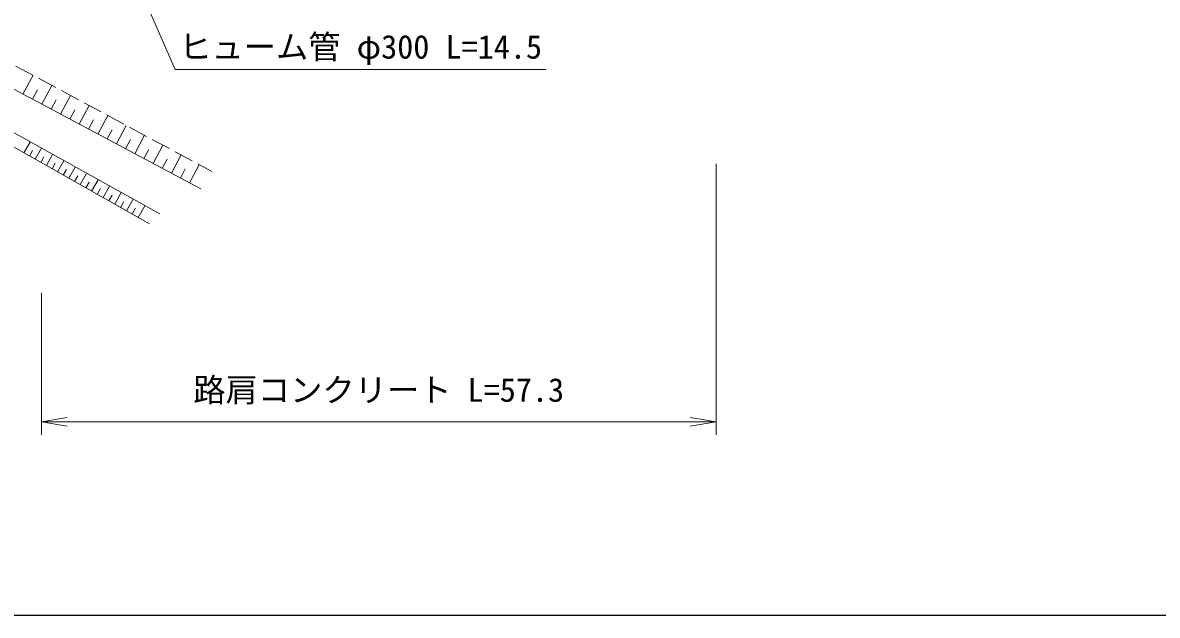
# Model space of a CAD drawing. Units: millimetres, scale not verified. Extents: x 40000 to 680000, y 20000 to 380000.
# Drawn here: x 474394 to 562291, y 205000 to 250928 of the extents above; entities that cross this region are included whole.
import ezdxf
from ezdxf.enums import TextEntityAlignment as Align

# ---------------------------------------------------------------- set-up
doc = ezdxf.new("R2010")
doc.units = ezdxf.units.MM
doc.header["$LTSCALE"] = 1000
for name, color, linetype, lineweight in [('M-STR-HTXT', 7, 'Continuous', 13), ('M-TTL-BAND', 7, 'Continuous', 25), ('M-WORK', 1, 'Continuous', 13)]:
    doc.layers.add(name, color=color, linetype=linetype, lineweight=lineweight)
doc.styles.add('ＭＳ ゴシック', font='')
doc.styles.get('ＭＳ ゴシック').set_extended_font_data('MS Gothic')

# ---------------------------------------------------------------- blocks, each defined once
blk = doc.blocks.new('open_arrow')
at = {"color": 0, "linetype": 'Continuous', "lineweight": -2}
blk.add_lwpolyline([(7.5, 1.25), (0, 0), (7.5, -1.25)], dxfattribs=at)

msp = doc.modelspace()

# ---------------------------------------------------------------- linework, layer by layer
at = {"layer": 'M-STR-HTXT'}
for p, q in [((528107, 240000), (528107, 219000)), ((475841, 230000), (475841, 219000)), ((475841, 220000), (528107, 220000))]:
    msp.add_line(p, q, dxfattribs=at)
msp.add_lwpolyline([(476970, 268425), (486198, 247308), (514948, 247308)], dxfattribs=at)
at = {"layer": 'M-TTL-BAND'}
msp.add_line((40000, 205000), (579000, 205000), dxfattribs=at)
at = {"layer": 'M-WORK'}
for p, q in [((488203, 238044), (471331, 247026)), ((475190, 246855), (473869, 247566)), ((474414, 245385), (475195, 246852)), ((476951, 245907), (475630, 246618)), ((467555, 245784), (485014, 236107)), ((475144, 244996), (475533, 245726)), ((475875, 244607), (476652, 246068)), ((477328, 243833), (478102, 245287)), ((478712, 244959), (477391, 245670)), ((476602, 244220), (476989, 244947)), ((478776, 243063), (479546, 244510)), ((480473, 244011), (479152, 244722)), ((484212, 235339), (468398, 244291)), ((478052, 243448), (478437, 244172)), ((480216, 242296), (480983, 243736)), ((482234, 243063), (480913, 243774)), ((479496, 242679), (479879, 243400)), ((480933, 241914), (481315, 242631)), ((481650, 241533), (482413, 242966)), ((483995, 242115), (482675, 242826)), ((482364, 241153), (482744, 241866)), ((483077, 240773), (483837, 242200)), ((485756, 241167), (484436, 241878)), ((474491, 240842), (474964, 241678)), ((474926, 240596), (475164, 241018)), ((475361, 240349), (475838, 241193)), ((483788, 240395), (484166, 241105)), ((484498, 240016), (485254, 241437)), ((487517, 240219), (486197, 240930)), ((475796, 240103), (476037, 240529)), ((476231, 239857), (476713, 240708)), ((476666, 239610), (476909, 240040)), ((477101, 239364), (477588, 240224)), ((485205, 239640), (485582, 240347)), ((485912, 239264), (486665, 240678)), ((489041, 239399), (487958, 239982)), ((477536, 239118), (477782, 239551)), ((477972, 238872), (478462, 239739)), ((478847, 238376), (479342, 239251)), ((486616, 238889), (486991, 239593)), ((487320, 238514), (488069, 239922)), ((478409, 238624), (478657, 239061)), ((479288, 238126), (479538, 238568)), ((479729, 237877), (480229, 238759)), ((480620, 237372), (481124, 238263)), ((480175, 237624), (480427, 238070)), ((481070, 237118), (481324, 237567)), ((481519, 236863), (482028, 237762)), ((481973, 236607), (482229, 237060)), ((482426, 236350), (482939, 237257)), ((482884, 236091), (483143, 236549)), ((483341, 235832), (483859, 236747))]:
    msp.add_line(p, q, dxfattribs=at)

# ---------------------------------------------------------------- block references
at = {"layer": 'M-STR-HTXT', "xscale": 267, "yscale": 267}
msp.add_blockref('open_arrow', (475841, 220000), dxfattribs=at)
at = {"layer": 'M-STR-HTXT', "xscale": 267, "yscale": 267, "rotation": 180}
msp.add_blockref('open_arrow', (528107, 220000), dxfattribs=at)

# ---------------------------------------------------------------- texts
at = {"layer": 'M-STR-HTXT', "style": 'ＭＳ ゴシック'}
msp.add_text('ヒューム管 φ300 L=14.5', height=1833, dxfattribs=at).set_placement((500573, 249058), align=Align.MIDDLE_CENTER)
msp.add_text('路肩コンクリート L=57.3', height=1833, dxfattribs=at).set_placement((501974, 221000), align=Align.BOTTOM_CENTER)

doc.saveas('drawing.dxf')
